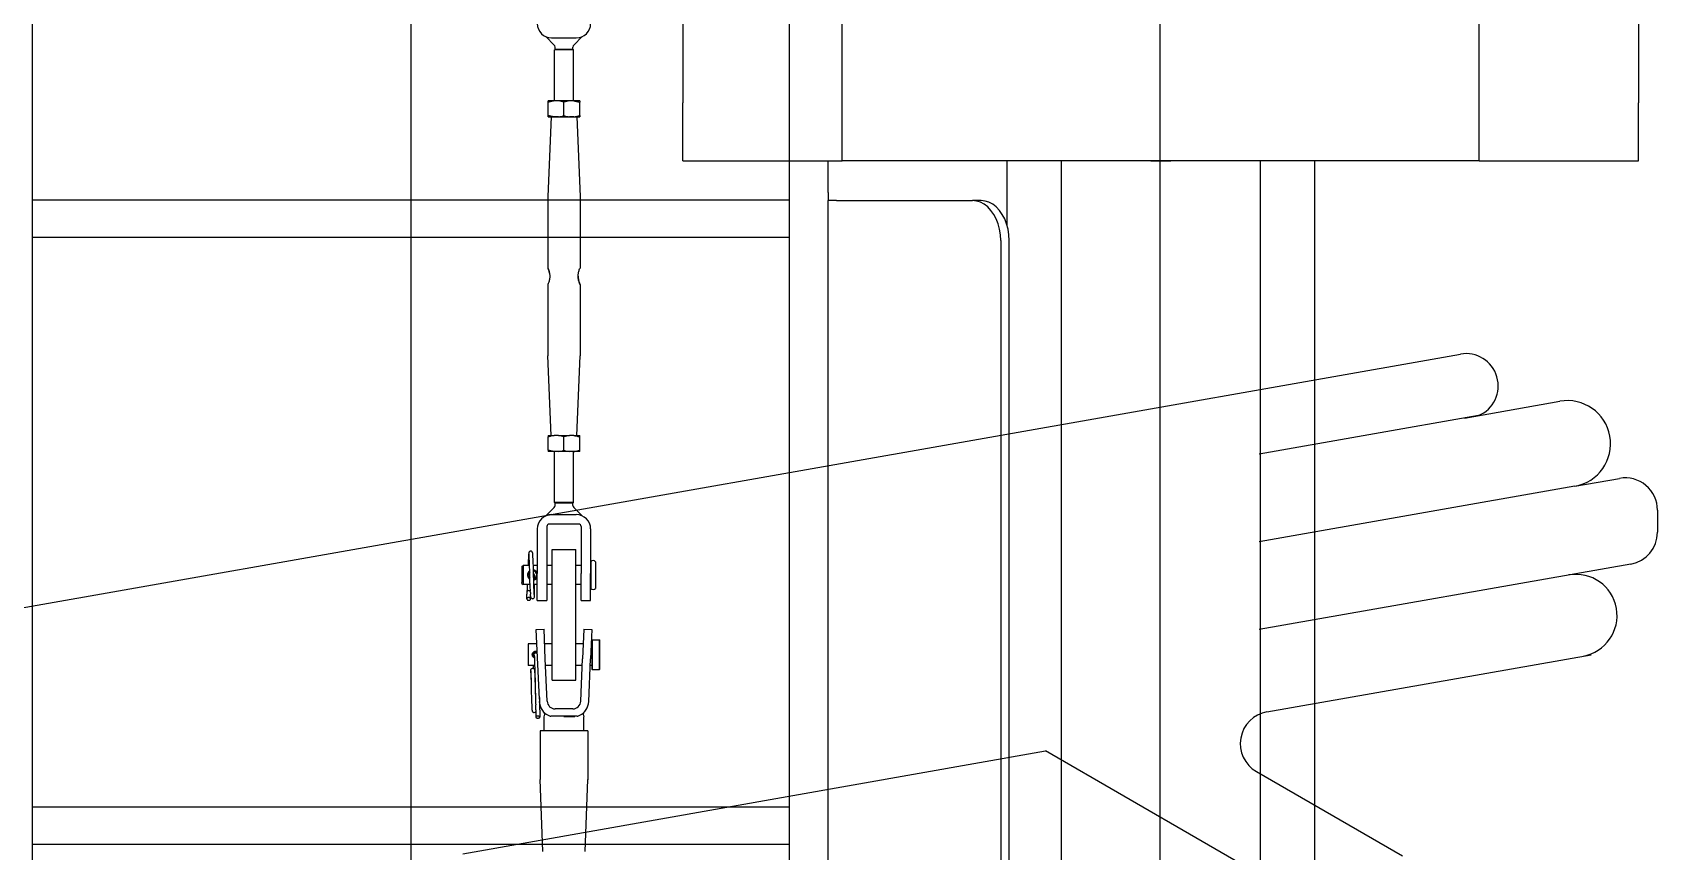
# Model space of a CAD drawing. Extents: x -3873 to 164127, y 7129 to 96529.
# Drawn here: x 59996.4 to 60404.5, y 55867.6 to 56073.1 of the extents above; entities that cross this region are included whole.
import ezdxf
from ezdxf.enums import TextEntityAlignment as Align

# ---------------------------------------------------------------- set-up
doc = ezdxf.new("R2010")
doc.units = 0
doc.linetypes.add('CENTER', pattern=[50.8, 31.75, -6.35, 6.35, -6.35])
doc.layers.get('0').update_dxf_attribs({"linetype": 'CONTINUOUS'})
doc.layers.add('LAYOUT', color=90, linetype='CONTINUOUS')
doc.layers.add('POSNR', color=4, linetype='CONTINUOUS')
doc.styles.add('015_100', font='arial.ttf', dxfattribs={"height": 150})

# ---------------------------------------------------------------- blocks, each defined once
blk = doc.blocks.new('evisceration_pan_con_vet_l1830')
at = {"ltscale": 20}
for p, q in [((-1828.7999, 94.99995), (0, 94.99995)), ((-466.6, 94.99995), (-466.6, -94.99995)), ((-457.2, 94.99995), (-457.2, -94.99995)), ((-314.2, 94.99995), (-314.2, -94.99995)), ((-304.8, 94.99995), (-304.8, -0.00005)), ((-304.8, -0.00005), (-304.8, -94.99995)), ((0, -94.99995), (-1828.7999, -94.99995))]:
    blk.add_line(p, q, dxfattribs=at)
at = {"color": 4, "linetype": 'CENTER', "ltscale": 20}
blk.add_line((0, -0.00005), (-1828.7999, -0.00005), dxfattribs=at)
blk = doc.blocks.new('general_shackleguide2')
at = {"color": 4, "ltscale": 20}
for p, q in [((-362.30313, 624.999599), (-356.75213, 624.999599)), ((-348.77513, 618.306199), (-332.32273, 524.999899)), ((-368.29873, 604.256399), (-370.27993, 615.493199)), ((-311.67513, 526.916299), (-326.02633, 608.306199)), ((-368.29873, 604.256399), (-354.32353, 524.999899)), ((-385.40713, 576.509899), (-389.63593, 600.493199)), ((-386.02833, 580.033199), (-376.32453, 524.999899)), ((-299.99953, 0.000199), (-401.47473, 575.493299)), ((-296.68333, 524.272899), (-275.50803, 560.949699)), ((-254.78103, 552.849899), (-301.86733, 471.293899)), ((-276.07183, 324.999599), (-301.86733, 471.293899))]:
    blk.add_line(p, q, dxfattribs=at)
for centre, radius, start, end in [((-362.303425, 616.9), 8.099941, 89.997911, 190.002286), ((-356.752426, 616.9), 8.100074, 9.997118, 89.997903), ((-378.96762, 602.374638), 10.833356, 10.002856, 190.001707), ((-335.851775, 604.519865), 10.333373, 10.008475, 190.002024), ((-393.49808, 576.9), 8.099991, 22.755692, 190.001411), ((-303.698518, 528.323016), 8.099951, 190.001568, 330.000638)]:
    blk.add_arc(centre, radius, start, end, dxfattribs=at)
blk = doc.blocks.new('*U144')
at = {"ltscale": 20}
for p, q in [((-510, 95), (-464.55, 95)), ((-450, 95), (-464.55, 95)), ((-450, 55), (-450, 95)), ((-464.55, 55), (-510, 55)), ((-450, 55), (-464.55, 55)), ((-450, 55), (-450, 40)), ((-450, 40), (-450, -22.4)), ((-450, 13.65), (450, 13.65)), ((-450, 0), (450, 0)), ((-450, -22.4), (-450, -23.87)), ((-450, -27.5), (-450, -22.5)), ((-450, -23.87), (-450, -24.5)), ((-450, -24.5), (-450, -25)), ((-450, -25), (-450, -25.5)), ((-450, -25.5), (-450, -26.13)), ((-450, -26.13), (-450, -27.6)), ((-450, -27.6), (-450, -90)), ((-450, -50), (450, -50)), ((-450, -63.65), (-433.94, -63.65)), ((-436.55, -64.8), (-437.56, -65.51)), ((-435.41, -64.2), (-436.55, -64.8)), ((-434.15, -63.71), (-435.41, -64.2)), ((-432.82, -63.36), (-434.15, -63.71)), ((-431.42, -63.15), (-432.82, -63.36)), ((-431.42, -65.27), (-432.82, -65.48)), ((-430, -63.07), (-431.42, -63.15)), ((-430, -65.19), (-431.42, -65.27)), ((0, -63.07), (-430, -63.07)), ((-430, -65.19), (0, -65.19)), ((-439.9, -69.14), (-440, -70.14)), ((-439.59, -68.15), (-439.9, -69.14)), ((-439.1, -67.21), (-439.59, -68.15)), ((-439.1, -69.33), (-439.59, -70.27)), ((-438.41, -66.32), (-439.1, -67.21)), ((-438.41, -68.44), (-439.1, -69.33)), ((-437.56, -65.51), (-438.41, -66.32)), ((-437.56, -67.64), (-438.41, -68.44)), ((-436.55, -66.92), (-437.56, -67.64)), ((-435.41, -66.32), (-436.55, -66.92)), ((-434.15, -65.83), (-435.41, -66.32)), ((-432.82, -65.48), (-434.15, -65.83)), ((-440, -70.14), (-440, -72.27)), ((-439.9, -71.26), (-440, -72.27)), ((-440, -106.45), (-440, -72.27)), ((-439.59, -70.27), (-439.9, -71.26)), ((-450, -90), (-450, -105)), ((-464.55, -105), (-510, -105)), ((-450, -105), (-464.55, -105)), ((-450, -145), (-450, -105)), ((-442, -108.5), (-450, -108.5)), ((-442, -108.5), (-440, -108.5)), ((-440, -106.45), (-440, -108.5)), ((0, -108.5), (-440, -108.5)), ((-510, -145), (-464.55, -145)), ((-450, -145), (-464.55, -145)), ((-349.37, -166.93), (-343.08, -166.93)), ((-343.08, -166.93), (-342.67, -166.93)), ((-329.67, -165.88), (-329.77, -165.98)), ((-326.02, -165.98), (-329.77, -165.98)), ((-329.77, -167.78), (-329.77, -165.98)), ((-326.02, -165.88), (-329.67, -165.88)), ((-322.37, -165.88), (-326.02, -165.88)), ((-322.27, -165.98), (-326.02, -165.98)), ((-322.37, -165.88), (-322.27, -165.98)), ((-322.27, -167.78), (-322.27, -165.98)), ((-479.05, -172.42), (-481.16, -170.32)), ((-465.02, -170.93), (-465.02, -172.39)), ((-465.02, -170.93), (-464.68, -170.93)), ((-464.83, -171.41), (-464.78, -171.22)), ((-464.78, -171.22), (-464.72, -171.03)), ((-464.72, -171.03), (-464.68, -170.93)), ((-461.36, -170.93), (-464.68, -170.93)), ((-461.36, -170.93), (-461.02, -170.93)), ((-461.32, -171.03), (-461.36, -170.93)), ((-461.26, -171.22), (-461.32, -171.03)), ((-461.21, -171.41), (-461.26, -171.22)), ((-461.02, -171.66), (-441.02, -170.85)), ((-461.02, -172.39), (-461.02, -170.93)), ((-441.02, -170.85), (-423.07, -170.85)), ((-422.84, -170.95), (-423.07, -170.85)), ((-422.64, -171.02), (-422.84, -170.95)), ((-422.53, -171.06), (-422.64, -171.02)), ((-422.4, -171.1), (-422.53, -171.06)), ((-422.3, -171.13), (-422.4, -171.1)), ((-422.19, -171.16), (-422.3, -171.13)), ((-422.05, -171.2), (-422.19, -171.16)), ((-421.89, -171.23), (-422.05, -171.2)), ((-421.74, -171.26), (-421.89, -171.23)), ((-421.56, -171.28), (-421.74, -171.26)), ((-421.38, -171.3), (-421.56, -171.28)), ((-421.2, -171.31), (-421.38, -171.3)), ((-421.02, -171.32), (-421.2, -171.31)), ((-421.02, -171.32), (-420.87, -171.32)), ((-420.89, -171.32), (-421.02, -171.32)), ((-420.76, -171.31), (-420.89, -171.32)), ((-420.87, -171.32), (-420.73, -171.31)), ((-420.64, -171.3), (-420.76, -171.31)), ((-420.73, -171.31), (-420.58, -171.3)), ((-420.47, -171.28), (-420.64, -171.3)), ((-420.58, -171.3), (-420.44, -171.28)), ((-420.3, -171.26), (-420.47, -171.28)), ((-420.44, -171.28), (-420.34, -171.26)), ((-420.34, -171.26), (-420.25, -171.25)), ((-420.14, -171.23), (-420.3, -171.26)), ((-420.25, -171.25), (-420.06, -171.21)), ((-419.98, -171.19), (-420.14, -171.23)), ((-420.06, -171.21), (-419.88, -171.17)), ((-419.88, -171.17), (-419.98, -171.19)), ((-419.88, -171.17), (-419.72, -171.12)), ((-419.78, -171.14), (-419.88, -171.17)), ((-419.59, -171.08), (-419.78, -171.14)), ((-419.72, -171.12), (-419.57, -171.08)), ((-419.46, -171.04), (-419.59, -171.08)), ((-419.57, -171.08), (-419.37, -171.01)), ((-419.33, -171), (-419.46, -171.04)), ((-419.37, -171.01), (-419.26, -170.97)), ((-419.19, -170.94), (-419.33, -171)), ((-419.26, -170.97), (-419.07, -170.9)), ((-419.11, -170.91), (-419.19, -170.94)), ((-418.97, -170.86), (-419.11, -170.91)), ((-419.07, -170.9), (-418.97, -170.85)), ((-418.97, -170.85), (-418.97, -170.86)), ((-418.97, -170.85), (-401.02, -170.85)), ((-381.02, -171.66), (-401.02, -170.85)), ((-380.68, -170.93), (-381.02, -170.93)), ((-381.02, -172.39), (-381.02, -170.93)), ((-380.83, -171.41), (-380.78, -171.22)), ((-380.78, -171.22), (-380.72, -171.03)), ((-380.72, -171.03), (-380.68, -170.93)), ((-377.36, -170.93), (-380.68, -170.93)), ((-377.02, -170.93), (-377.36, -170.93)), ((-377.32, -171.03), (-377.36, -170.93)), ((-377.26, -171.22), (-377.32, -171.03)), ((-377.21, -171.41), (-377.26, -171.22)), ((-377.02, -170.93), (-377.02, -172.39)), ((-362.99, -172.42), (-360.89, -170.32)), ((-358.8, -171.18), (-358.8, -178.58)), ((-358.2, -170.58), (-346.42, -170.58)), ((-357.6, -168.18), (-346.42, -168.18)), ((-349.37, -168.13), (-343.08, -168.13)), ((-348.42, -170.58), (-348.42, -171.88)), ((-339.6, -168.18), (-346.42, -168.18)), ((-339.6, -170.58), (-346.42, -170.58)), ((-343.62, -170.58), (-343.62, -171.88)), ((-343.08, -168.13), (-342.67, -168.13)), ((-339.6, -170.58), (-339.6, -168.18)), ((-332.42, -169.88), (-332.33, -167.88)), ((-332.42, -169.88), (-325.02, -170.2)), ((-332.33, -167.88), (-325.02, -168.2)), ((-329.77, -167.78), (-326.02, -167.78)), ((-329.67, -167.88), (-329.77, -167.78)), ((-329.67, -167.88), (-326.02, -167.88)), ((-328.77, -167.88), (-328.77, -168.03)), ((-328.77, -170.04), (-328.77, -171.88)), ((-326.02, -167.78), (-322.27, -167.78)), ((-326.02, -167.88), (-322.37, -167.88)), ((-314.25, -168.67), (-325.02, -168.2)), ((-314.33, -170.67), (-325.02, -170.2)), ((-323.27, -167.88), (-323.27, -168.27)), ((-323.27, -170.28), (-323.27, -171.88)), ((-322.37, -167.88), (-322.27, -167.78)), ((-306.92, -169.88), (-310.42, -169.88)), ((-306.92, -168.88), (-306.92, -180.88)), ((-306.92, -168.88), (-303.21, -168.88)), ((-306.92, -168.88), (-294.64, -168.88)), ((-276.63, -169.59), (-294.67, -168.88)), ((-480.85, -177.98), (-480.85, -171.78)), ((-477.97, -172.63), (-478.56, -172.63)), ((-477.97, -172.63), (-477.85, -172.5)), ((-477.97, -172.63), (-477.97, -176.85)), ((-477.85, -172.5), (-477.85, -176.96)), ((-465.02, -172.5), (-477.85, -172.5)), ((-465.02, -172.39), (-465, -172.18)), ((-465.02, -172.39), (-465.02, -173.47)), ((-465.02, -173.47), (-465.02, -176.29)), ((-465, -172.18), (-464.96, -171.97)), ((-464.96, -171.97), (-464.94, -171.86)), ((-464.94, -171.86), (-464.92, -171.75)), ((-464.92, -171.75), (-464.88, -171.58)), ((-464.88, -171.58), (-464.83, -171.41)), ((-461.34, -174.88), (-464.7, -174.88)), ((-461.16, -171.58), (-461.21, -171.41)), ((-461.13, -171.75), (-461.16, -171.58)), ((-461.1, -171.86), (-461.13, -171.75)), ((-461.08, -171.97), (-461.1, -171.86)), ((-461.05, -172.18), (-461.08, -171.97)), ((-461.02, -172.39), (-461.05, -172.18)), ((-461.02, -172.05), (-461.02, -171.66)), ((-461.02, -178.1), (-461.02, -172.05)), ((-461.02, -172.39), (-461.02, -173.47)), ((-461.02, -176.29), (-461.02, -173.47)), ((-381.02, -172.39), (-381, -172.18)), ((-381.02, -172.39), (-381.02, -173.47)), ((-381.02, -176.29), (-381.02, -173.47)), ((-381, -172.18), (-380.96, -171.97)), ((-380.96, -171.97), (-380.94, -171.86)), ((-380.94, -171.86), (-380.92, -171.75)), ((-380.92, -171.75), (-380.88, -171.58)), ((-380.88, -171.58), (-380.83, -171.41)), ((-377.34, -174.88), (-380.7, -174.88)), ((-377.16, -171.58), (-377.21, -171.41)), ((-377.13, -171.75), (-377.16, -171.58)), ((-377.1, -171.86), (-377.13, -171.75)), ((-377.08, -171.97), (-377.1, -171.86)), ((-377.05, -172.18), (-377.08, -171.97)), ((-377.02, -172.39), (-377.05, -172.18)), ((-377.02, -172.39), (-377.02, -173.47)), ((-364.2, -172.5), (-377.02, -172.5)), ((-377.02, -173.47), (-377.02, -176.29)), ((-364.2, -172.5), (-364.2, -176.96)), ((-364.07, -172.63), (-364.2, -172.5)), ((-364.07, -172.63), (-364.07, -176.85)), ((-363.49, -172.63), (-364.07, -172.63)), ((-361.2, -177.98), (-361.2, -171.78)), ((-346.02, -171.88), (-352.42, -171.88)), ((-352.42, -177.88), (-352.42, -171.88)), ((-326.02, -171.88), (-346.02, -171.88)), ((-319.62, -171.88), (-326.02, -171.88)), ((-319.62, -177.88), (-319.62, -171.88)), ((-312.42, -172.66), (-312.42, -177.09)), ((-310.42, -172.13), (-310.42, -174.88)), ((-479.05, -177.33), (-481.16, -179.44)), ((-477.97, -177.13), (-478.56, -177.13)), ((-477.97, -176.85), (-477.97, -177.13)), ((-477.97, -177.13), (-477.85, -177.25)), ((-477.85, -176.96), (-477.85, -177.25)), ((-465.02, -177.25), (-477.85, -177.25)), ((-465.02, -176.29), (-465.02, -177.37)), ((-465.02, -177.37), (-465.02, -178.35)), ((-465.02, -177.37), (-465, -177.58)), ((-465.02, -178.35), (-465.02, -178.83)), ((-464.7, -178.83), (-465.02, -178.83)), ((-465, -177.58), (-464.96, -177.79)), ((-464.96, -177.79), (-464.94, -177.9)), ((-464.94, -177.9), (-464.92, -178.01)), ((-464.92, -178.01), (-464.88, -178.17)), ((-464.88, -178.17), (-464.83, -178.35)), ((-464.83, -178.35), (-464.78, -178.53)), ((-464.78, -178.53), (-464.72, -178.72)), ((-464.72, -178.72), (-464.68, -178.83)), ((-464.7, -178.83), (-464.68, -178.83)), ((-461.36, -178.83), (-464.68, -178.83)), ((-461.32, -178.72), (-461.36, -178.83)), ((-461.34, -178.83), (-461.36, -178.83)), ((-461.02, -178.83), (-461.34, -178.83)), ((-461.26, -178.53), (-461.32, -178.72)), ((-461.21, -178.35), (-461.26, -178.53)), ((-461.16, -178.17), (-461.21, -178.35)), ((-461.13, -178.01), (-461.16, -178.17)), ((-461.1, -177.9), (-461.13, -178.01)), ((-461.08, -177.79), (-461.1, -177.9)), ((-461.05, -177.58), (-461.08, -177.79)), ((-461.02, -177.37), (-461.05, -177.58)), ((-461.02, -176.29), (-461.02, -177.37)), ((-461.02, -178.35), (-461.02, -177.37)), ((-461.02, -178.1), (-441.02, -178.9)), ((-461.02, -178.83), (-461.02, -178.35)), ((-441.02, -178.9), (-423.07, -178.9)), ((-422.93, -178.85), (-423.07, -178.9)), ((-423.07, -178.9), (-423, -178.87)), ((-423.07, -178.9), (-423.07, -178.9)), ((-423.07, -178.9), (-423.07, -178.9)), ((-423, -178.87), (-422.87, -178.82)), ((-422.75, -178.77), (-422.93, -178.85)), ((-422.87, -178.82), (-422.78, -178.79)), ((-422.78, -178.79), (-422.64, -178.74)), ((-422.63, -178.73), (-422.75, -178.77)), ((-422.64, -178.74), (-422.52, -178.7)), ((-422.53, -178.7), (-422.63, -178.73)), ((-422.42, -178.66), (-422.53, -178.7)), ((-422.52, -178.7), (-422.4, -178.66)), ((-422.31, -178.63), (-422.42, -178.66)), ((-422.4, -178.66), (-422.29, -178.63)), ((-422.2, -178.6), (-422.31, -178.63)), ((-422.29, -178.63), (-422.19, -178.6)), ((-422.05, -178.56), (-422.2, -178.6)), ((-422.19, -178.6), (-422.04, -178.56)), ((-421.9, -178.53), (-422.05, -178.56)), ((-422.04, -178.56), (-421.89, -178.53)), ((-421.75, -178.5), (-421.9, -178.53)), ((-421.89, -178.53), (-421.74, -178.5)), ((-421.74, -178.5), (-421.56, -178.47)), ((-421.56, -178.47), (-421.38, -178.45)), ((-421.38, -178.45), (-421.2, -178.44)), ((-421.2, -178.44), (-421.02, -178.44)), ((-421.02, -178.44), (-420.84, -178.44)), ((-420.84, -178.44), (-420.66, -178.45)), ((-420.66, -178.45), (-420.48, -178.47)), ((-420.48, -178.47), (-420.3, -178.5)), ((-420.3, -178.5), (-420.15, -178.53)), ((-420.15, -178.53), (-420, -178.56)), ((-420, -178.56), (-419.85, -178.6)), ((-419.85, -178.6), (-419.74, -178.63)), ((-419.74, -178.63), (-419.64, -178.66)), ((-419.64, -178.66), (-419.52, -178.7)), ((-419.52, -178.7), (-419.4, -178.74)), ((-419.4, -178.74), (-419.21, -178.81)), ((-419.21, -178.81), (-418.97, -178.9)), ((-418.97, -178.9), (-401.02, -178.9)), ((-381.02, -178.1), (-401.02, -178.9)), ((-381.02, -176.29), (-381.02, -177.37)), ((-381.02, -177.37), (-381, -177.58)), ((-381.02, -178.35), (-381.02, -177.37)), ((-381.02, -178.83), (-381.02, -178.35)), ((-381.02, -178.83), (-380.7, -178.83)), ((-381, -177.58), (-380.96, -177.79)), ((-380.96, -177.79), (-380.94, -177.9)), ((-380.94, -177.9), (-380.92, -178.01)), ((-380.92, -178.01), (-380.88, -178.17)), ((-380.88, -178.17), (-380.83, -178.35)), ((-380.83, -178.35), (-380.78, -178.53)), ((-380.78, -178.53), (-380.72, -178.72)), ((-380.72, -178.72), (-380.68, -178.83)), ((-380.7, -178.83), (-380.68, -178.83)), ((-377.36, -178.83), (-380.68, -178.83)), ((-377.32, -178.72), (-377.36, -178.83)), ((-377.34, -178.83), (-377.36, -178.83)), ((-377.34, -178.83), (-377.02, -178.83)), ((-377.26, -178.53), (-377.32, -178.72)), ((-377.21, -178.35), (-377.26, -178.53)), ((-377.16, -178.17), (-377.21, -178.35)), ((-377.13, -178.01), (-377.16, -178.17)), ((-377.1, -177.9), (-377.13, -178.01)), ((-377.08, -177.79), (-377.1, -177.9)), ((-377.05, -177.58), (-377.08, -177.79)), ((-377.02, -177.37), (-377.05, -177.58)), ((-377.02, -176.29), (-377.02, -177.37)), ((-364.2, -177.25), (-377.02, -177.25)), ((-377.02, -177.37), (-377.02, -178.35)), ((-377.02, -178.35), (-377.02, -178.83)), ((-364.2, -176.96), (-364.2, -177.25)), ((-364.07, -177.13), (-364.2, -177.25)), ((-364.07, -176.85), (-364.07, -177.13)), ((-363.49, -177.13), (-364.07, -177.13)), ((-362.99, -177.33), (-360.89, -179.44)), ((-358.2, -179.18), (-346.42, -179.18)), ((-346.02, -177.88), (-352.42, -177.88)), ((-348.42, -177.88), (-348.42, -179.18)), ((-346.42, -179.18), (-339.6, -179.18)), ((-326.02, -177.88), (-346.02, -177.88)), ((-343.62, -177.88), (-343.62, -179.18)), ((-339.6, -181.58), (-339.6, -179.18)), ((-325.02, -179.56), (-332.42, -179.88)), ((-328.77, -177.88), (-328.77, -179.72)), ((-319.62, -177.88), (-326.02, -177.88)), ((-314.33, -179.09), (-325.02, -179.56)), ((-323.27, -177.88), (-323.27, -179.48)), ((-357.6, -181.58), (-346.42, -181.58)), ((-351.99, -183.19), (-352, -183.23)), ((-352, -183.23), (-351.99, -183.27)), ((-351.98, -183.1), (-351.99, -183.15)), ((-351.99, -183.15), (-351.99, -183.19)), ((-351.99, -183.27), (-351.99, -183.31)), ((-351.99, -183.31), (-351.98, -183.35)), ((-351.97, -183.07), (-351.98, -183.1)), ((-351.98, -183.35), (-351.97, -183.39)), ((-351.95, -183.03), (-351.97, -183.07)), ((-351.97, -183.39), (-351.95, -183.43)), ((-351.93, -182.99), (-351.95, -183.03)), ((-351.95, -183.43), (-351.93, -183.47)), ((-351.91, -182.95), (-351.93, -182.99)), ((-351.93, -183.47), (-351.91, -183.5)), ((-351.89, -182.92), (-351.91, -182.95)), ((-351.91, -183.5), (-351.89, -183.54)), ((-351.86, -182.89), (-351.89, -182.92)), ((-351.89, -183.54), (-351.86, -183.57)), ((-351.83, -182.86), (-351.86, -182.89)), ((-351.86, -183.57), (-351.83, -183.59)), ((-351.8, -182.84), (-351.83, -182.86)), ((-351.83, -183.59), (-351.79, -183.62)), ((-351.76, -182.82), (-351.8, -182.84)), ((-351.79, -183.62), (-351.76, -183.64)), ((-351.72, -182.79), (-351.76, -182.82)), ((-351.76, -183.64), (-351.72, -183.66)), ((-351.69, -182.78), (-351.72, -182.79)), ((-351.65, -182.76), (-351.69, -182.78)), ((-351.59, -182.75), (-351.65, -182.76)), ((-351.53, -182.73), (-351.59, -182.75)), ((-351.47, -182.72), (-351.53, -182.73)), ((-351.36, -182.71), (-351.47, -182.72)), ((-351.2, -182.7), (-351.36, -182.71)), ((-350.96, -182.68), (-351.2, -182.7)), ((-350.99, -183.63), (-351.2, -183.65)), ((-350.66, -183.61), (-350.99, -183.63)), ((-350.59, -182.66), (-350.96, -182.68)), ((-350.15, -183.59), (-350.66, -183.61)), ((-350.02, -182.63), (-350.59, -182.66)), ((-349.43, -183.56), (-350.15, -183.59)), ((-349.22, -182.6), (-350.02, -182.63)), ((-348.41, -183.53), (-349.43, -183.56)), ((-348.05, -182.56), (-349.22, -182.6)), ((-348.42, -181.58), (-348.42, -182.58)), ((-348.42, -183.53), (-348.42, -185.13)), ((-346.9, -183.48), (-348.41, -183.53)), ((-346.28, -182.51), (-348.05, -182.56)), ((-347.25, -182.45), (-347.26, -182.54)), ((-347.23, -182.35), (-347.25, -182.45)), ((-347.2, -182.26), (-347.23, -182.35)), ((-347.16, -182.17), (-347.2, -182.26)), ((-347.12, -182.09), (-347.16, -182.17)), ((-347.08, -182.01), (-347.12, -182.09)), ((-347.03, -181.93), (-347.08, -182.01)), ((-347.06, -183.48), (-347, -183.56)), ((-346.98, -181.86), (-347.03, -181.93)), ((-347, -183.56), (-346.95, -183.63)), ((-346.92, -181.8), (-346.98, -181.86)), ((-346.95, -183.63), (-346.88, -183.69)), ((-346.85, -181.73), (-346.92, -181.8)), ((-344.63, -183.41), (-346.9, -183.48)), ((-346.78, -181.68), (-346.85, -181.73)), ((-346.71, -181.63), (-346.78, -181.68)), ((-346.63, -181.58), (-346.71, -181.63)), ((-339.6, -181.58), (-346.42, -181.58)), ((-344.28, -182.45), (-346.28, -182.51)), ((-346.02, -182.25), (-345.14, -182.25)), ((-345.34, -181.62), (-345.42, -181.58)), ((-345.27, -181.67), (-345.34, -181.62)), ((-345.2, -181.72), (-345.27, -181.67)), ((-345.14, -181.78), (-345.2, -181.72)), ((-345.11, -181.82), (-345.14, -181.78)), ((-345.14, -183.68), (-345.08, -183.61)), ((-345.08, -181.85), (-345.11, -181.82)), ((-345.02, -181.93), (-345.08, -181.85)), ((-345.08, -183.61), (-345.03, -183.55)), ((-345.03, -183.55), (-344.99, -183.49)), ((-344.96, -182.01), (-345.02, -181.93)), ((-344.99, -183.49), (-344.95, -183.42)), ((-344.91, -182.1), (-344.96, -182.01)), ((-344.87, -182.18), (-344.91, -182.1)), ((-344.84, -182.28), (-344.87, -182.18)), ((-344.81, -182.37), (-344.84, -182.28)), ((-344.79, -182.47), (-344.81, -182.37)), ((-343.25, -183.37), (-344.63, -183.41)), ((-343.03, -182.41), (-344.28, -182.45)), ((-343.62, -181.58), (-343.62, -182.43)), ((-340.52, -182.25), (-343.62, -182.25)), ((-343.62, -183.38), (-343.62, -185.13)), ((-341.86, -183.32), (-343.25, -183.37)), ((-342.16, -182.38), (-343.03, -182.41)), ((-341.58, -182.35), (-342.16, -182.38)), ((-341.63, -183.25), (-341.19, -183.25)), ((-341.18, -182.33), (-341.58, -182.35)), ((-340.01, -183.25), (-341.19, -183.25)), ((-340.93, -182.31), (-341.18, -182.33)), ((-340.79, -182.3), (-340.93, -182.31)), ((-340.67, -182.29), (-340.79, -182.3)), ((-340.77, -183.25), (-340.51, -183.25)), ((-340.72, -183.25), (-340.77, -183.25)), ((-340.59, -183.23), (-340.72, -183.25)), ((-340.51, -183.22), (-340.59, -183.23)), ((-340.44, -183.21), (-340.51, -183.22)), ((-340.38, -183.19), (-340.44, -183.21)), ((-340.33, -183.17), (-340.38, -183.19)), ((-340.32, -183.55), (-340.34, -183.61)), ((-340.34, -183.61), (-340.34, -183.67)), ((-340.3, -183.15), (-340.33, -183.17)), ((-340.3, -183.49), (-340.32, -183.55)), ((-340.26, -183.13), (-340.3, -183.15)), ((-340.28, -183.44), (-340.3, -183.49)), ((-340.25, -183.39), (-340.28, -183.44)), ((-340.22, -183.1), (-340.26, -183.13)), ((-340.22, -183.35), (-340.25, -183.39)), ((-340.19, -183.07), (-340.22, -183.1)), ((-340.18, -183.32), (-340.22, -183.35)), ((-340.16, -183.04), (-340.19, -183.07)), ((-340.14, -183.29), (-340.18, -183.32)), ((-340.14, -183.01), (-340.16, -183.04)), ((-340.11, -182.97), (-340.14, -183.01)), ((-340.1, -183.27), (-340.14, -183.29)), ((-340.09, -182.93), (-340.11, -182.97)), ((-340.05, -183.26), (-340.1, -183.27)), ((-340.08, -182.9), (-340.09, -182.93)), ((-340.06, -182.85), (-340.08, -182.9)), ((-340.05, -182.81), (-340.06, -182.85)), ((-340.05, -182.73), (-340.05, -182.77)), ((-340.05, -182.77), (-340.05, -182.81)), ((-340.01, -183.25), (-340.05, -183.26)), ((-339.96, -183.26), (-340.01, -183.25)), ((-339.91, -183.27), (-339.96, -183.26)), ((-339.87, -183.3), (-339.91, -183.27)), ((-339.83, -183.33), (-339.87, -183.3)), ((-339.79, -183.38), (-339.83, -183.33)), ((-339.75, -183.43), (-339.79, -183.38)), ((-339.72, -183.48), (-339.75, -183.43)), ((-339.7, -183.54), (-339.72, -183.48)), ((-339.69, -183.61), (-339.7, -183.54)), ((-339.68, -183.68), (-339.69, -183.61)), ((-332.33, -181.88), (-332.42, -179.88)), ((-314.83, -181.04), (-332.33, -181.88)), ((-328.77, -181.72), (-328.77, -183.88)), ((-326.92, -181.8), (-326.91, -181.72)), ((-326.92, -181.88), (-326.92, -181.8)), ((-326.92, -181.96), (-326.92, -181.88)), ((-326.91, -182.04), (-326.92, -181.96)), ((-326.91, -181.72), (-326.89, -181.64)), ((-326.89, -182.12), (-326.91, -182.04)), ((-326.87, -182.2), (-326.89, -182.12)), ((-326.84, -182.28), (-326.87, -182.2)), ((-326.8, -182.36), (-326.84, -182.28)), ((-326.75, -182.43), (-326.8, -182.36)), ((-326.7, -182.5), (-326.75, -182.43)), ((-326.65, -182.56), (-326.7, -182.5)), ((-326.59, -182.62), (-326.65, -182.56)), ((-326.55, -182.64), (-326.59, -182.62)), ((-326.52, -182.67), (-326.55, -182.64)), ((-326.52, -181.81), (-326.51, -181.76)), ((-326.52, -181.86), (-326.52, -181.81)), ((-326.52, -181.91), (-326.52, -181.86)), ((-326.52, -181.95), (-326.52, -181.91)), ((-326.51, -182), (-326.52, -181.95)), ((-326.45, -182.71), (-326.52, -182.67)), ((-326.51, -181.76), (-326.49, -181.71)), ((-326.49, -182.04), (-326.51, -182)), ((-326.49, -181.71), (-326.47, -181.67)), ((-326.48, -182.08), (-326.49, -182.04)), ((-326.46, -182.12), (-326.48, -182.08)), ((-326.47, -181.67), (-326.45, -181.62)), ((-326.44, -182.16), (-326.46, -182.12)), ((-326.39, -182.75), (-326.45, -182.71)), ((-326.41, -182.19), (-326.44, -182.16)), ((-326.39, -182.22), (-326.41, -182.19)), ((-326.36, -182.24), (-326.39, -182.22)), ((-326.32, -182.77), (-326.39, -182.75)), ((-326.34, -182.27), (-326.36, -182.24)), ((-326.29, -182.31), (-326.34, -182.27)), ((-326.25, -182.8), (-326.32, -182.77)), ((-326.24, -182.33), (-326.29, -182.31)), ((-326.17, -182.81), (-326.25, -182.8)), ((-326.18, -182.36), (-326.24, -182.33)), ((-326.12, -182.38), (-326.18, -182.36)), ((-326.1, -182.83), (-326.17, -182.81)), ((-326.07, -182.39), (-326.12, -182.38)), ((-326.02, -182.83), (-326.1, -182.83)), ((-326.01, -182.4), (-326.07, -182.39)), ((-325.95, -182.83), (-326.02, -182.83)), ((-325.91, -182.41), (-326.01, -182.4)), ((-325.87, -182.82), (-325.95, -182.83)), ((-325.76, -182.42), (-325.91, -182.41)), ((-325.88, -182.35), (-325.75, -182.34)), ((-325.8, -182.8), (-325.87, -182.82)), ((-325.73, -182.78), (-325.8, -182.8)), ((-325.52, -182.44), (-325.76, -182.42)), ((-325.75, -182.34), (-325.6, -182.32)), ((-325.66, -182.75), (-325.73, -182.78)), ((-325.6, -182.72), (-325.66, -182.75)), ((-325.6, -182.32), (-325.32, -182.31)), ((-325.54, -182.68), (-325.6, -182.72)), ((-325.47, -182.63), (-325.54, -182.68)), ((-325.41, -182.57), (-325.47, -182.63)), ((-325.35, -182.51), (-325.41, -182.57)), ((-325.3, -182.44), (-325.35, -182.51)), ((-325.32, -182.31), (-324.96, -182.29)), ((-325.26, -182.37), (-325.3, -182.44)), ((-325.22, -182.3), (-325.26, -182.37)), ((-324.96, -182.29), (-324.4, -182.27)), ((-324.4, -182.27), (-323.61, -182.24)), ((-323.61, -182.24), (-322.35, -182.21)), ((-323.27, -182.23), (-323.27, -183.88)), ((-322.59, -182.54), (-323.27, -182.52)), ((-322.62, -182.72), (-322.61, -182.68)), ((-322.61, -182.75), (-322.62, -182.72)), ((-322.61, -182.64), (-322.6, -182.6)), ((-322.61, -182.68), (-322.61, -182.64)), ((-322.61, -182.79), (-322.61, -182.75)), ((-322.6, -182.83), (-322.61, -182.79)), ((-322.6, -182.6), (-322.59, -182.56)), ((-322.59, -182.86), (-322.6, -182.83)), ((-322.59, -182.56), (-322.58, -182.53)), ((-322.58, -182.89), (-322.59, -182.86)), ((-322.58, -182.53), (-322.56, -182.49)), ((-322.57, -182.92), (-322.58, -182.89)), ((-322.55, -182.95), (-322.57, -182.92)), ((-322.56, -182.49), (-322.54, -182.45)), ((-322.53, -182.98), (-322.55, -182.95)), ((-322.54, -182.45), (-322.52, -182.42)), ((-322.51, -183.01), (-322.53, -182.98)), ((-322.52, -182.42), (-322.5, -182.39)), ((-322.49, -183.04), (-322.51, -183.01)), ((-322.5, -182.39), (-322.47, -182.35)), ((-322.45, -183.08), (-322.49, -183.04)), ((-322.47, -182.35), (-322.44, -182.33)), ((-322.4, -183.12), (-322.45, -183.08)), ((-322.44, -182.33), (-322.4, -182.3)), ((-322.4, -182.3), (-322.37, -182.28)), ((-322.36, -183.15), (-322.4, -183.12)), ((-322.37, -182.28), (-322.33, -182.26)), ((-322.31, -183.17), (-322.36, -183.15)), ((-322.35, -182.21), (-320.57, -182.16)), ((-322.33, -182.26), (-322.29, -182.24)), ((-322.26, -183.19), (-322.31, -183.17)), ((-322.29, -182.24), (-322.25, -182.23)), ((-322.21, -183.2), (-322.26, -183.19)), ((-322.25, -182.23), (-322.21, -182.22)), ((-322.21, -182.22), (-322.15, -182.21)), ((-322.15, -183.21), (-322.21, -183.2)), ((-322.08, -183.21), (-322.15, -183.21)), ((-321.98, -183.21), (-322.08, -183.21)), ((-321.98, -183.21), (-320.02, -183.21)), ((-321.93, -183.21), (-321.93, -183.21)), ((-321.93, -183.21), (-321.92, -183.21)), ((-321.92, -183.21), (-321.91, -183.21)), ((-321.91, -183.21), (-321.9, -183.2)), ((-321.91, -183.21), (-321.91, -183.21)), ((-321.9, -183.2), (-321.89, -183.2)), ((-321.89, -183.2), (-321.88, -183.2)), ((-321.88, -183.2), (-321.88, -183.2)), ((-321.88, -183.2), (-321.87, -183.2)), ((-321.47, -182.19), (-319.13, -182.13)), ((-321.46, -183.19), (-319.09, -183.13)), ((-320.57, -182.16), (-317.53, -182.09)), ((-320.02, -183.21), (-320, -183.21)), ((-320, -183.21), (-319.97, -183.21)), ((-319.97, -183.21), (-319.95, -183.2)), ((-319.95, -183.2), (-319.92, -183.2)), ((-319.92, -183.2), (-319.9, -183.19)), ((-319.9, -183.19), (-319.88, -183.18)), ((-319.88, -183.18), (-319.85, -183.17)), ((-319.85, -183.17), (-319.83, -183.16)), ((-319.83, -183.16), (-319.81, -183.15)), ((-319.13, -182.13), (-316.79, -182.08)), ((-319.09, -183.13), (-316.71, -183.08)), ((-317.53, -182.09), (-315.3, -182.04)), ((-316.79, -182.08), (-315.24, -182.04)), ((-316.71, -183.08), (-315.2, -183.04)), ((-315.25, -181.04), (-315.31, -181.04)), ((-315.24, -182.04), (-315.3, -182.04)), ((-315.2, -183.04), (-314.13, -183.01)), ((-314.13, -183.01), (-313.37, -182.98)), ((-313.37, -182.98), (-312.85, -182.96)), ((-312.85, -182.96), (-312.51, -182.94)), ((-312.51, -182.94), (-312.26, -182.92)), ((-312.26, -182.92), (-312.14, -182.91)), ((-312.16, -181.96), (-310.37, -181.96)), ((-312.14, -180.96), (-310.35, -180.96)), ((-312.14, -182.91), (-312.06, -182.9)), ((-312.06, -182.9), (-311.98, -182.89)), ((-311.98, -182.89), (-311.93, -182.88)), ((-311.93, -182.88), (-311.86, -182.86)), ((-311.86, -182.86), (-311.81, -182.83)), ((-311.81, -182.83), (-311.76, -182.81)), ((-311.76, -182.81), (-311.71, -182.77)), ((-311.71, -182.77), (-311.66, -182.73)), ((-311.66, -182.73), (-311.62, -182.68)), ((-311.62, -182.68), (-311.6, -182.66)), ((-311.6, -182.66), (-311.59, -182.63)), ((-311.59, -182.63), (-311.57, -182.6)), ((-311.57, -182.6), (-311.56, -182.57)), ((-311.56, -182.57), (-311.55, -182.53)), ((-311.55, -182.53), (-311.54, -182.5)), ((-311.54, -182.5), (-311.53, -182.44)), ((-311.53, -182.44), (-311.52, -182.38)), ((-310.6, -181.37), (-310.61, -181.44)), ((-310.61, -181.44), (-310.61, -181.51)), ((-310.61, -181.51), (-310.61, -181.57)), ((-310.61, -181.57), (-310.6, -181.64)), ((-310.58, -181.24), (-310.6, -181.3)), ((-310.6, -181.3), (-310.6, -181.37)), ((-310.6, -181.64), (-310.59, -181.7)), ((-310.59, -181.7), (-310.57, -181.76)), ((-310.56, -181.18), (-310.58, -181.24)), ((-310.57, -181.76), (-310.55, -181.81)), ((-310.54, -181.13), (-310.56, -181.18)), ((-310.55, -181.81), (-310.52, -181.86)), ((-310.52, -181.08), (-310.54, -181.13)), ((-310.49, -181.04), (-310.52, -181.08)), ((-310.52, -181.86), (-310.5, -181.89)), ((-310.5, -181.89), (-310.47, -181.92)), ((-310.46, -181.01), (-310.49, -181.04)), ((-310.47, -181.92), (-310.43, -181.95)), ((-310.42, -180.98), (-310.46, -181.01)), ((-310.43, -181.95), (-310.4, -181.96)), ((-306.92, -179.88), (-310.42, -179.88)), ((-310.39, -180.97), (-310.42, -180.98)), ((-310.4, -181.96), (-310.37, -181.96)), ((-310.36, -180.96), (-310.39, -180.97)), ((-310.37, -181.96), (-310.33, -181.96)), ((-310.32, -180.97), (-310.36, -180.96)), ((-310.33, -181.96), (-310.3, -181.94)), ((-310.29, -180.98), (-310.32, -180.97)), ((-310.3, -181.94), (-310.27, -181.92)), ((-310.26, -181), (-310.29, -180.98)), ((-310.27, -181.92), (-310.24, -181.89)), ((-310.23, -181.02), (-310.26, -181)), ((-310.24, -181.89), (-310.21, -181.85)), ((-310.21, -181.06), (-310.23, -181.02)), ((-310.18, -181.1), (-310.21, -181.06)), ((-310.21, -181.85), (-310.19, -181.81)), ((-310.19, -181.81), (-310.17, -181.76)), ((-310.16, -181.15), (-310.18, -181.1)), ((-310.17, -181.76), (-310.15, -181.7)), ((-310.14, -181.2), (-310.16, -181.15)), ((-310.15, -181.7), (-310.13, -181.64)), ((-310.13, -181.26), (-310.14, -181.2)), ((-310.12, -181.32), (-310.13, -181.26)), ((-310.13, -181.64), (-310.12, -181.58)), ((-310.11, -181.39), (-310.12, -181.32)), ((-310.12, -181.58), (-310.11, -181.52)), ((-310.11, -181.45), (-310.11, -181.39)), ((-310.11, -181.52), (-310.11, -181.45)), ((-306.92, -180.88), (-303.21, -180.88)), ((-306.92, -180.88), (-294.67, -180.88)), ((-276.63, -180.17), (-294.67, -180.88)), ((-351.72, -183.66), (-351.69, -183.68)), ((-351.69, -183.68), (-351.63, -183.7)), ((-351.63, -183.7), (-351.59, -183.71)), ((-351.59, -183.71), (-351.53, -183.72)), ((-351.53, -183.72), (-351.42, -183.74)), ((-351.42, -183.74), (-351.28, -183.75)), ((-351.31, -183.66), (-351.37, -183.67)), ((-351.2, -183.65), (-351.31, -183.66)), ((-351.28, -183.75), (-351.07, -183.77)), ((-351.07, -183.77), (-350.76, -183.79)), ((-350.76, -183.79), (-350.3, -183.81)), ((-350.3, -183.81), (-349.63, -183.84)), ((-349.63, -183.84), (-348.68, -183.87)), ((-348.68, -183.87), (-348.42, -183.88)), ((-348.42, -185.13), (-343.92, -185.13)), ((-348.12, -185.43), (-348.42, -185.13)), ((-348.12, -185.43), (-344.18, -185.43)), ((-346.88, -183.69), (-346.81, -183.75)), ((-346.81, -183.75), (-346.74, -183.81)), ((-346.74, -183.81), (-346.66, -183.86)), ((-346.66, -183.86), (-346.58, -183.9)), ((-346.58, -183.9), (-346.49, -183.94)), ((-346.49, -183.94), (-346.4, -183.97)), ((-346.4, -183.97), (-346.31, -184)), ((-346.31, -184), (-346.21, -184.02)), ((-346.21, -184.02), (-346.11, -184.03)), ((-346.11, -184.03), (-346.01, -184.03)), ((-346.01, -184.03), (-345.91, -184.02)), ((-345.91, -184.02), (-345.81, -184.01)), ((-345.81, -184.01), (-345.72, -183.99)), ((-345.72, -183.99), (-345.62, -183.97)), ((-345.62, -183.97), (-345.53, -183.93)), ((-345.53, -183.93), (-345.45, -183.89)), ((-345.45, -183.89), (-345.36, -183.85)), ((-345.36, -183.85), (-345.28, -183.8)), ((-345.28, -183.8), (-345.21, -183.74)), ((-345.21, -183.74), (-345.14, -183.68)), ((-343.92, -185.43), (-344.18, -185.43)), ((-343.62, -185.13), (-343.92, -185.13)), ((-343.92, -185.43), (-343.62, -185.13)), ((-341.63, -184.2), (-341.19, -184.2)), ((-341.63, -184.2), (-341.55, -184.2)), ((-340.01, -184.2), (-341.19, -184.2)), ((-340.34, -183.67), (-340.35, -183.73)), ((-340.35, -183.73), (-340.34, -183.79)), ((-340.34, -183.79), (-340.34, -183.85)), ((-340.34, -183.85), (-340.32, -183.91)), ((-340.32, -183.91), (-340.3, -183.97)), ((-340.3, -183.97), (-340.28, -184.02)), ((-340.28, -184.02), (-340.25, -184.06)), ((-340.25, -184.06), (-340.22, -184.11)), ((-340.22, -184.11), (-340.18, -184.14)), ((-340.18, -184.14), (-340.14, -184.17)), ((-340.14, -184.17), (-340.1, -184.19)), ((-340.1, -184.19), (-340.05, -184.2)), ((-340.05, -184.2), (-340.01, -184.2)), ((-340.01, -184.2), (-339.96, -184.2)), ((-339.96, -184.2), (-339.92, -184.19)), ((-339.92, -184.19), (-339.87, -184.16)), ((-339.87, -184.16), (-339.83, -184.13)), ((-339.83, -184.13), (-339.8, -184.09)), ((-339.8, -184.09), (-339.76, -184.05)), ((-339.76, -184.05), (-339.73, -184)), ((-339.73, -184), (-339.71, -183.94)), ((-339.71, -183.94), (-339.69, -183.88)), ((-339.69, -183.88), (-339.68, -183.81)), ((-339.68, -183.75), (-339.68, -183.68)), ((-339.68, -183.81), (-339.68, -183.75)), ((-328.77, -183.88), (-326.02, -183.88)), ((-326.02, -183.88), (-323.27, -183.88))]:
    blk.add_line(p, q, dxfattribs=at)
blk.add_line((-310.57, -171.58), (-310.57, -178.18))
for centre, radius, start, end in [((-348.92, -167.53), 0.75, 126.8699, 233.1301), ((-343.12, -167.53), 0.75, 306.8699, 53.1301), ((-484.45, -171.78), 3.6, 0, 90), ((-357.6, -171.78), 3.6, 90, 180), ((-358.2, -171.18), 0.6, 90, 180), ((-348.62, -168.33), 0.2, 48.5885, 90), ((-343.42, -168.33), 0.2, 90, 131.4219), ((-314.42, -172.66), 2, 0, 87.5), ((-314.42, -172.66), 4, 26.0936, 87.5), ((-310.97, -169.04), 1, 226.3896, 303.4529), ((-314.42, -172.66), 4, 15.7319, 26.0936), ((-478.56, -171.93), 0.7, 225, 270), ((-458.42, -172.7), 6.65, 186.6268, 199.0866), ((-458.42, -177.05), 6.65, 160.9134, 173.3732), ((-467.63, -172.7), 6.65, 340.9134, 353.3732), ((-467.63, -177.05), 6.65, 6.6268, 19.0866), ((-374.42, -172.7), 6.65, 186.6268, 199.0866), ((-374.42, -177.05), 6.65, 160.9134, 173.3732), ((-383.63, -172.7), 6.65, 340.9134, 353.3732), ((-383.63, -177.05), 6.65, 6.6268, 19.0866), ((-363.49, -171.93), 0.7, 270, 315), ((-484.45, -177.98), 3.6, 270, 0), ((-478.56, -177.83), 0.7, 90, 135), ((-363.49, -177.83), 0.7, 45, 90), ((-357.6, -177.98), 3.6, 180, 270), ((-358.2, -178.58), 0.6, 180, 270), ((-314.42, -177.09), 2, 272.5, 0), ((-314.42, -177.09), 4, 272.5, 333.9064), ((-314.42, -177.09), 4, 333.9064, 344.2681), ((-346.02, -182.73), 1, 14.6755, 168.6578), ((-346.02, -182.73), 1, 228.1203, 315.2019), ((-346.02, -182.73), 0.475, 29.9468, 153.3712), ((-341.63, -183.73), 0.475, 89.9817, 175.1601), ((-340.52, -182.73), 0.475, 359.8725, 113.1222), ((-340.52, -182.73), 0.476, 90.0375, 113.0799), ((-340.7, -184.29), 1.07, 75.216, 81.9576), ((-326.02, -181.88), 0.75, 160.9604, 324.6795), ((-321.18, -201.44), 19.25, 90.841, 92.8766), ((-321.04, -206.19), 23.01, 91.054, 92.534), ((-319.77, -6.31), 174.78, 271.4801, 272.0686), ((-319.83, -4.21), 177.89, 271.4777, 272.0614), ((-312.17, -223.63), 42.67, 89.9621, 91.7329), ((-312.17, -223.13), 41.17, 89.9783, 91.7527), ((-312.03, -182.38), 0.506, 0.1276, 55.6063), ((-310.97, -180.71), 1, 56.5471, 133.6104), ((-348.44, -340.02), 156.07, 87.6116, 88.2302), ((-341.63, -183.73), 0.475, 175.1731, 270.9277)]:
    blk.add_arc(centre, radius, start, end, dxfattribs=at)
at = {"layer": 'POSNR', "color": 4, "linetype": 'Continuous', "style": '015_100', "flags": 8}
blk.add_attdef('X01.XX', text='', height=100, dxfattribs=at).set_placement((24.48, 182.93), align=Align.MIDDLE)

msp = doc.modelspace()

# ---------------------------------------------------------------- linework, layer by layer
at = {"layer": 'LAYOUT', "color": 2, "ltscale": 20}
msp.add_line((60279.49, 56590.93), (60279.49, 54840.93), dxfattribs=at)

# ---------------------------------------------------------------- block references
for name, p, rotation in [('*U144', (60304.74, 55590.93), 270), ('evisceration_pan_con_vet_l1830', (60091.39, 56335.97), 90), ('general_shackleguide2', (59779.49, 55590.93), 270)]:
    msp.add_blockref(name, p, dxfattribs=dict(at, rotation=rotation))

doc.saveas('drawing.dxf')
